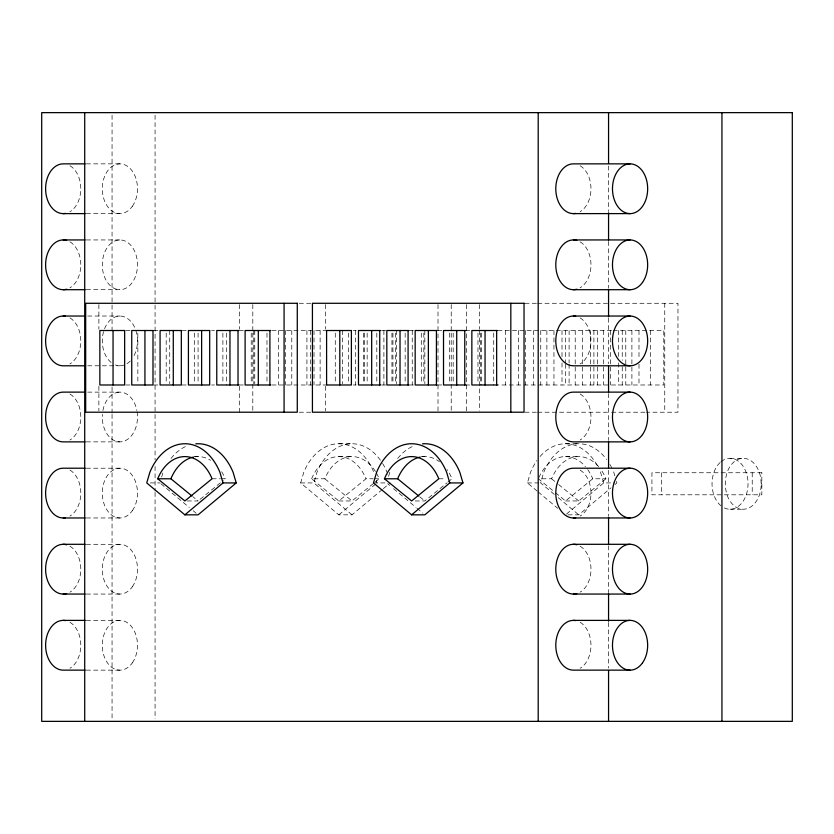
<?xml version="1.0" encoding="UTF-8"?>
<svg xmlns="http://www.w3.org/2000/svg" width="834" height="834" viewBox="0 0 834 834"><rect width="100%" height="100%" fill="white"/><g stroke="black" fill="none" stroke-linecap="round" stroke-linejoin="round"><path stroke-width="0.63" stroke-dasharray="4.17 3.13" d="M161.66 477.048L163.037 472.346M382.326 489.475L352.011 514.839L338.812 514.839L300.667 482.928L303.764 472.346A57.223 40.47 90 0 1 373.851 472.346M352.011 514.839L313.865 482.928L316.972 472.346A57.223 40.47 90 0 1 380.627 460.504M389.78 472.346L388.404 477.048L387.747 474.702M537.19 491.111L527.411 482.928L530.507 472.346A57.223 40.47 -90 0 1 536.94 460.504M554.308 494.385L540.62 482.928L543.716 472.346A57.223 40.47 -90 0 1 606.62 459.461M338.812 514.839L374.998 484.564M383.306 488.651L390.156 482.928M566.536 514.025L603.691 482.928L614.502 482.928M567.954 514.839L578.754 514.839L611.03 487.838M614.939 484.564L616.899 482.928L616.211 480.572M200.097 499.316L223.241 480.426M375.446 471.45A44.379 31.379 90 0 0 324.833 478.779L311.635 478.779L338.812 500.963L365.98 478.779L373.184 478.779M338.812 500.963L352.011 500.963L374.153 482.886M375.154 482.062L379.189 478.779A44.379 31.379 90 0 0 376.04 472.43M415.228 500.963L424.829 500.963L446.972 482.886M447.973 482.062L451.997 478.779A44.379 31.379 90 0 0 447.014 469.584M555.486 492.748L565.556 500.963L592.724 478.779L605.932 478.779A44.379 31.379 90 0 0 600.939 469.584M565.556 500.963L578.754 500.963L605.932 478.779M86.392 163.86L119.888 163.86M86.392 213.608L119.888 213.608M86.392 239.942L119.888 239.942M86.392 289.7L119.888 289.7A24.874 17.587 90 0 0 135.129 252.379A24.874 17.587 90 0 0 104.657 252.379A24.874 17.587 90 0 0 119.888 289.7M299.26 303.284L311.165 303.284M524.94 303.284L536.616 303.284M537.669 303.284L677.959 303.284L677.959 412.215L646.6 412.215M87.685 316.034L119.888 316.034M125.851 330.514L130.657 330.514M153.696 330.514L158.992 330.514M182.031 330.514L187.035 330.514M211.627 330.514L214.484 330.514M239.222 330.514L244.028 330.514M271.947 330.514L327.209 330.514M353.157 330.514L356.201 330.514M381.492 330.514L385.746 330.514M409.286 330.514L414.081 330.514M437.631 330.514L442.427 330.514M465.466 330.514L470.47 330.514M497.856 330.514L612.448 330.514M613.146 330.514L663.791 330.514L663.791 384.985L497.856 384.985M87.685 365.792L119.888 365.792M125.851 384.985L130.657 384.985M153.696 384.985L158.992 384.985M182.031 384.985L187.035 384.985M211.627 384.985L214.484 384.985M239.222 384.985L244.028 384.985M271.947 384.985L327.209 384.985M353.157 384.985L356.201 384.985M381.492 384.985L385.746 384.985M409.286 384.985L414.081 384.985M437.631 384.985L442.427 384.985M465.466 384.985L470.47 384.985M87.685 392.126L119.888 392.126A24.874 17.587 -90 0 1 136.88 410.557M299.26 412.215L311.165 412.215M524.94 412.215L536.616 412.215M537.669 412.215L610.53 412.215M611.593 412.215L645.537 412.215M86.392 441.874L119.888 441.874M338.812 443.74L352.011 443.74M565.556 443.74L578.754 443.74M194.478 456.594L198.085 456.594M338.812 456.594L352.011 456.594M421.233 456.594L424.829 456.594M565.556 456.594L578.754 456.594M730.031 458.314L743.23 458.314M86.392 468.208L119.888 468.208M212.055 478.779L220.457 478.779M221.656 478.779L225.253 478.779A44.379 31.379 90 0 0 220.906 470.501M374.383 478.779L379.189 478.779M438.799 478.779L446.002 478.779M598.666 466.665A44.379 31.379 90 0 0 551.587 478.779L538.378 478.779L554.485 491.924M150.339 482.928L159.94 482.928M300.667 482.928L313.865 482.928M373.486 482.928L386.684 482.928M527.411 482.928L540.62 482.928M761.234 483.772L760.618 477.184A25.458 18.004 -90 0 0 745.575 458.533A25.458 18.004 -90 0 0 727.634 471.043C724.548 479.196 724.548 488.359 727.634 496.501A25.458 18.004 -90 0 0 747.889 508.365A25.458 18.004 -90 0 0 761.234 483.772L761.838 483.772L761.15 482.834M187.285 500.963L198.085 500.963L193.05 496.856M730.031 509.24L743.23 509.24M86.392 517.966L119.888 517.966M86.392 544.3L119.888 544.3M86.392 594.058L119.888 594.058M86.392 620.392L119.888 620.392M86.392 670.14L119.888 670.14M551.587 478.779L557.623 483.71M558.624 484.533L578.754 500.963M419.794 496.856L424.829 500.963M324.833 478.779L352.011 500.963M558.217 497.658L578.754 514.839M538.17 491.924L557.727 508.292M387.664 483.741L389.624 485.378M393.533 488.651L416.03 507.479M417 508.292L422.869 513.202M160.92 483.741L189.276 507.479M193.196 510.752L196.126 513.202M614.835 475.88L613.803 472.346A57.223 40.47 -90 0 0 612.802 470.042M603.691 482.928L600.595 472.346A57.223 40.47 -90 0 0 599.604 470.042M376.259 480.572L376.947 482.928M752.226 472.753L752.226 494.802M664.761 303.284L664.761 412.215M661.529 472.753L661.529 494.802M650.583 330.514L650.583 384.985M638.99 330.514L638.99 359.047M638.99 364.229L638.99 384.985M631.901 330.514L631.901 384.985M625.781 330.514L625.781 365.532M625.781 366.824L625.781 384.985M622.237 330.514L622.237 360.34M622.237 366.824L622.237 384.985M618.703 330.514L618.703 356.452M618.703 362.936L618.703 384.985M610.644 330.514L610.644 384.985M608.559 165.976L608.559 211.492M608.559 241.412L608.559 288.23M608.559 318.15L608.559 363.676M608.559 393.585L608.559 440.415M608.559 470.324L608.559 515.85M608.559 545.77L608.559 592.588M608.559 622.508L608.559 668.024M603.555 330.514L603.555 384.985M597.436 330.514L597.436 384.985M593.902 330.514L593.902 384.985M590.357 330.514L590.357 384.985M582.299 330.514L582.299 384.985M575.21 330.514L575.21 384.985M569.101 330.514L569.101 362.936M569.101 364.229L569.101 384.985M565.556 330.514L565.556 362.936M565.556 364.229L565.556 384.985M562.012 330.514L562.012 357.744M562.012 362.936L562.012 384.985M553.953 330.514L553.953 384.985M546.875 330.514L546.875 384.985M540.755 330.514L540.755 384.985M533.666 330.514L533.666 384.985M525.618 330.514L525.618 384.985M518.529 330.514L518.529 384.985M505.321 330.514L505.321 384.985M493.728 333.11L493.728 384.985M481.51 333.11L481.51 384.985M480.52 333.11L480.52 384.985M479.56 304.577L479.56 329.221M479.56 330.514L479.56 410.922M477.976 333.11L477.976 383.682M466.352 304.577L466.352 410.922M453.175 333.11L453.175 383.682M451.215 304.577L451.215 331.807M451.215 333.11L451.215 410.922M449.63 333.11L449.63 383.682M438.006 304.577L438.006 410.922M424.829 330.514L424.829 383.682M423.839 333.11L423.839 383.682M421.285 333.11L421.285 383.682M412.236 330.514L412.236 384.985M405.157 333.11L405.157 383.682M396.484 330.514L396.484 383.682M395.493 333.11L395.493 383.682M392.939 333.11L392.939 383.682M391.949 333.11L391.949 383.682M383.901 330.514L383.901 384.985M376.812 333.11L376.812 383.682M367.148 333.11L367.148 383.682M364.604 333.11L364.604 383.682M363.614 333.11L363.614 383.682M355.555 330.514L355.555 384.985M348.466 333.11L348.466 383.682M342.347 330.514L342.347 383.682M335.268 333.11L335.268 383.682M325.625 304.577L325.625 329.221M325.625 386.278L325.625 410.922M320.12 330.514L320.12 384.985M314.011 330.514L314.011 384.985M310.467 330.514L310.467 384.985M306.922 330.514L306.922 384.985M291.785 330.514L291.785 384.985M285.666 330.514L285.666 384.985M278.577 330.514L278.577 384.985M266.984 333.11L266.984 383.682M254.766 330.514L254.766 383.682M253.776 330.514L253.776 383.682M252.806 304.577L252.806 331.807M252.806 333.11L252.806 412.215M251.222 333.11L251.222 383.682M239.608 304.577L239.608 329.221M239.608 386.278L239.608 412.215M226.431 333.11L226.431 384.985M222.887 333.11L222.887 383.682M198.085 333.11L198.085 383.682M194.541 333.11L194.541 383.682M169.74 330.514L169.74 383.682M166.195 333.11L166.195 383.682M155.072 115.248L155.072 413.101M155.072 414.394L155.072 459.92M155.072 466.425L155.072 491.143M155.072 492.435L155.072 718.752M137.85 333.11L137.85 383.682M112.058 115.248L112.058 329.857M112.058 387.08L112.058 413.101M112.058 414.394L112.058 718.752M98.881 304.577L98.881 329.221M98.881 386.278L98.881 410.922M580.11 165.747A24.874 17.587 -90 0 1 590.972 188.734A24.874 17.587 -90 0 1 580.11 211.721M580.11 241.839A24.874 17.587 -90 0 1 590.972 264.826A24.874 17.587 -90 0 1 580.11 287.803M580.11 317.931A24.874 17.587 -90 0 1 590.972 340.908A24.874 17.587 -90 0 1 580.11 363.895M580.11 394.013A24.874 17.587 -90 0 1 590.972 417A24.874 17.587 -90 0 1 580.11 439.987M580.11 470.105A24.874 17.587 -90 0 1 590.972 493.092A24.874 17.587 -90 0 1 580.11 516.069M580.11 546.197A24.874 17.587 -90 0 1 590.972 569.174A24.874 17.587 -90 0 1 580.11 592.161M580.11 622.279A24.874 17.587 -90 0 1 590.972 645.266A24.874 17.587 -90 0 1 580.11 668.253M124.443 364.938A24.874 17.587 90 0 1 115.342 364.938M111.099 362.456A24.874 17.587 90 0 1 105.136 327.366A24.874 17.587 90 0 1 130.229 320.788A24.874 17.587 90 0 1 133.565 356.566M130.229 361.039A24.874 17.587 90 0 1 126.622 363.895M102.895 410.557A24.874 17.587 -90 0 1 119.888 392.126M137.099 411.819A24.874 17.587 -90 0 1 120.815 441.843A24.874 17.587 -90 0 1 102.394 414.404M171.001 458.45A57.223 40.47 90 0 1 187.608 445.69M397.745 458.45A57.223 40.47 90 0 1 414.352 445.69M422.494 456.709A44.379 31.379 90 0 1 439.497 461.734M540.088 456.5A57.223 40.47 -90 0 1 599.073 468.906M609.956 464.517A57.223 40.47 -90 0 1 612.271 468.906M538.847 477.673A44.379 31.379 90 0 1 585.468 466.665M587.741 469.584A44.379 31.379 90 0 1 592.724 478.779M382.587 463.475A57.223 40.47 90 0 1 387.059 472.346M311.635 478.779A44.379 31.379 90 0 1 365.98 478.779M194.572 456.865A44.379 31.379 90 0 1 210.637 460.295M721.024 461.723A25.458 18.004 -90 0 1 747.994 482.115A25.458 18.004 -90 0 1 723.141 507.301M721.024 505.821A25.458 18.004 -90 0 1 720.222 462.422M69.941 165.747A24.874 17.587 -90 0 1 80.794 188.734A24.874 17.587 -90 0 1 69.941 211.721M69.941 241.839A24.874 17.587 -90 0 1 80.794 264.826A24.874 17.587 -90 0 1 69.941 287.803M69.941 317.931A24.874 17.587 -90 0 1 80.794 340.908A24.874 17.587 -90 0 1 69.941 363.895M69.941 394.013A24.874 17.587 -90 0 1 80.794 417A24.874 17.587 -90 0 1 69.941 439.987M69.941 470.105A24.874 17.587 -90 0 1 80.794 493.092A24.874 17.587 -90 0 1 69.941 516.069M69.941 546.197A24.874 17.587 -90 0 1 80.794 569.174A24.874 17.587 -90 0 1 69.941 592.161M69.941 622.279A24.874 17.587 -90 0 1 80.794 645.266A24.874 17.587 -90 0 1 69.941 668.253M761.838 472.753L651.927 472.753L651.927 494.802L761.838 494.802L761.838 472.753M132.335 206.321A24.874 17.587 -90 0 0 124.443 164.705A24.874 17.587 -90 0 0 102.895 195.177A24.874 17.587 -90 0 0 132.335 206.321M132.335 510.679A24.874 17.587 -90 0 0 124.443 469.062A24.874 17.587 -90 0 0 102.895 499.524A24.874 17.587 -90 0 0 132.335 510.679M132.335 586.771A24.874 17.587 -90 0 0 124.443 545.144A24.874 17.587 -90 0 0 102.895 575.616A24.874 17.587 -90 0 0 132.335 586.771M132.335 662.853A24.874 17.587 -90 0 0 124.443 621.236A24.874 17.587 -90 0 0 102.895 651.708A24.874 17.587 -90 0 0 132.335 662.853"/><path stroke-width="1.25" d="M223.022 482.928L219.926 472.346A57.223 40.47 -90 0 0 149.839 472.346L146.742 482.928L184.877 514.839L223.022 482.928L236.22 482.928L233.124 472.346A57.223 40.47 90 0 0 195.74 443.834M236.22 482.928L198.085 514.839L184.877 514.839M449.766 482.928L446.67 472.346A57.223 40.47 -90 0 0 376.582 472.346L373.486 482.928L411.621 514.839L449.766 482.928L462.964 482.928L459.868 472.346A57.223 40.47 90 0 0 422.484 443.834M462.964 482.928L424.829 514.839L411.621 514.839M85.11 163.86L63.207 163.86A24.874 17.587 -90 0 0 45.651 190.361A24.874 17.587 -90 0 0 65.5 213.4M630.066 163.86A24.874 17.587 -90 0 0 614.835 201.171A24.874 17.587 -90 0 0 645.308 201.171A24.874 17.587 -90 0 0 630.066 163.86L573.385 163.86A24.874 17.587 -90 0 0 555.83 190.361A24.874 17.587 -90 0 0 575.679 213.4M63.207 213.608L85.11 213.608M573.385 213.608L630.066 213.608M63.207 239.942L85.11 239.942M573.385 239.942L630.066 239.942M63.207 289.7L85.11 289.7M573.385 289.7L630.066 289.7M63.207 316.034L85.11 316.034M573.385 316.034L630.066 316.034M238.722 330.514L216.767 330.514L216.767 384.985L238.722 384.985M270.716 330.514L245.113 330.514L245.113 384.985L270.716 384.985M380.44 330.514L358.484 330.514L358.484 384.985L380.44 384.985M408.785 330.514L386.83 330.514L386.83 384.985L408.785 384.985M437.12 330.514L415.165 330.514L415.165 384.985L437.12 384.985M465.466 330.514L443.511 330.514L443.511 384.985L465.466 384.985M497.46 330.514L471.856 330.514L471.856 384.985L497.46 384.985M85.11 365.792L63.207 365.792A24.874 17.587 -90 0 1 45.651 339.282A24.874 17.587 -90 0 1 65.5 316.242M630.066 365.792L573.385 365.792A24.874 17.587 -90 0 1 555.83 339.282A24.874 17.587 -90 0 1 575.679 316.242M85.11 392.126L63.207 392.126A24.874 17.587 -90 0 0 45.609 417A24.874 17.587 -90 0 0 63.207 441.874L85.11 441.874M630.066 392.126L573.385 392.126A24.874 17.587 -90 0 0 555.788 417A24.874 17.587 -90 0 0 573.385 441.874L630.066 441.874M85.11 468.208L63.207 468.208A24.874 17.587 -90 0 0 45.651 494.718A24.874 17.587 -90 0 0 65.5 517.758M630.066 468.208A24.874 17.587 -90 0 0 614.835 505.529A24.874 17.587 -90 0 0 645.308 505.529A24.874 17.587 -90 0 0 630.066 468.208L573.385 468.208A24.874 17.587 -90 0 0 555.83 494.718A24.874 17.587 -90 0 0 575.679 517.758M157.709 478.779A44.379 31.379 90 0 1 212.055 478.779L184.877 500.963L157.709 478.779L170.907 478.779L192.039 496.032M384.453 478.779A44.379 31.379 -90 0 1 438.799 478.779L411.621 500.963L384.453 478.779L397.651 478.779L418.793 496.032M63.207 517.966L85.11 517.966M573.385 517.966L630.066 517.966M63.207 544.3L85.11 544.3M573.385 544.3L630.066 544.3A24.874 17.587 -90 0 1 645.308 581.621A24.874 17.587 -90 0 1 614.835 581.621A24.874 17.587 -90 0 1 630.066 544.3M63.207 594.058L85.11 594.058M573.385 594.058L630.066 594.058M63.207 620.392L85.11 620.392M573.385 620.392L630.066 620.392M85.11 670.14L63.207 670.14A24.874 17.587 -90 0 1 45.651 643.639A24.874 17.587 -90 0 1 65.5 620.6M630.066 670.14L573.385 670.14A24.874 17.587 -90 0 1 555.83 643.639A24.874 17.587 -90 0 1 575.679 620.6M721.942 112.642L721.942 721.358M608.559 112.642L608.559 163.37M608.559 212.795L608.559 240.109M608.559 289.534L608.559 316.847M608.559 366.272L608.559 392.282M608.559 441.718L608.559 467.728M608.559 517.153L608.559 544.466M608.559 593.891L608.559 621.205M608.559 670.63L608.559 721.358M538.201 112.642L538.201 721.358M510.825 303.284L510.825 412.215M496.657 330.514L496.657 384.985M485.054 330.514L485.054 384.985M464.767 330.514L464.767 384.985M456.719 330.514L456.719 384.985M436.422 330.514L436.422 384.985M428.374 330.514L428.374 384.985M408.087 330.514L408.087 384.985M400.028 330.514L400.028 384.985M379.741 330.514L379.741 384.985M371.683 330.514L371.683 384.985M339.803 330.514L339.803 384.985M284.081 303.284L284.081 412.215M269.914 330.514L269.914 384.985M258.311 330.514L258.311 384.985M238.024 330.514L238.024 384.985M229.965 330.514L229.965 384.985M201.63 330.514L201.63 384.985M173.284 330.514L173.284 384.985M144.939 330.514L144.939 384.985M113.049 330.514L113.049 384.985M84.714 112.642L84.714 721.358M576.815 289.221A24.874 17.587 -90 0 1 555.788 264.826A24.874 17.587 -90 0 1 576.815 240.421M576.815 593.579A24.874 17.587 -90 0 1 555.788 569.174A24.874 17.587 -90 0 1 576.815 544.779M397.651 478.779A44.379 31.379 90 0 1 420.148 457.084M170.907 478.779A44.379 31.379 90 0 1 193.405 457.084M66.637 289.221A24.874 17.587 -90 0 1 45.609 264.826A24.874 17.587 -90 0 1 66.637 240.421M66.637 593.579A24.874 17.587 -90 0 1 45.609 569.174A24.874 17.587 -90 0 1 66.637 544.779M792.3 112.642L41.7 112.642L41.7 721.358L792.3 721.358L792.3 112.642M297.279 303.284L85.683 303.284L85.683 412.215L297.279 412.215L297.279 303.284M524.033 303.284L312.427 303.284L312.427 412.215L524.033 412.215L524.033 303.284M124.652 330.514L99.851 330.514L99.851 384.985L124.652 384.985L124.652 330.514M152.997 330.514L131.741 330.514L131.741 384.985L152.997 384.985L152.997 330.514M181.332 330.514L160.076 330.514L160.076 384.985L181.332 384.985L181.332 330.514M209.678 330.514L188.421 330.514L188.421 384.985L209.678 384.985L209.678 330.514M351.395 330.514L326.594 330.514L326.594 384.985L351.395 384.985L351.395 330.514M642.503 282.413A24.874 17.587 -90 0 0 634.622 240.797A24.874 17.587 -90 0 0 613.073 271.258A24.874 17.587 -90 0 0 642.503 282.413M642.503 358.505A24.874 17.587 -90 0 0 634.622 316.878A24.874 17.587 -90 0 0 613.073 347.351A24.874 17.587 -90 0 0 642.503 358.505M642.503 434.587A24.874 17.587 -90 0 0 634.622 392.97A24.874 17.587 -90 0 0 613.073 423.443A24.874 17.587 -90 0 0 642.503 434.587M642.503 662.853A24.874 17.587 -90 0 0 634.622 621.236A24.874 17.587 -90 0 0 613.073 651.708A24.874 17.587 -90 0 0 642.503 662.853"/></g></svg>
